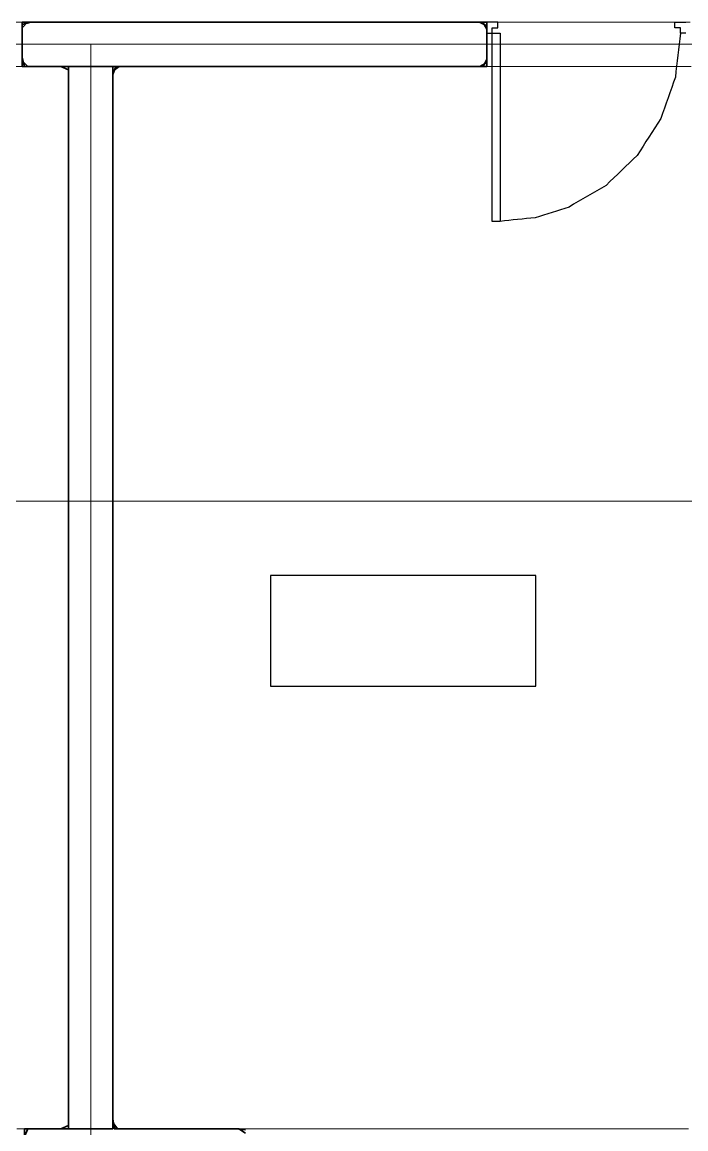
# Model space of a CAD drawing. Header units: metres. Extents: x -15 to 373, y -62 to 319.
# Drawn here: x 94.2 to 124.2, y 66.5 to 116.5 of the extents above; entities that cross this region are included whole.
import ezdxf

# ---------------------------------------------------------------- set-up
doc = ezdxf.new("R2010")
doc.units = ezdxf.units.M
for name, color, linetype in [('A-ANNO', 7, 'Continuous'), ('A-DOOR', 7, 'Continuous'), ('A-MAT', 7, 'Continuous'), ('A-WALL', 7, 'Continuous')]:
    doc.layers.add(name, color=color, linetype=linetype)

msp = doc.modelspace()

# ---------------------------------------------------------------- linework, layer by layer
at = {"linetype": 'Continuous', "lineweight": 25}
msp.add_lwpolyline([(105.432, 86.461), (117.432, 86.461), (117.432, 91.461), (105.432, 91.461), (105.432, 86.461)], close=True, dxfattribs=at)
at = {"layer": 'A-ANNO', "linetype": 'Continuous', "lineweight": 18, "true_color": 0x000000}
for p, q in [((20.207, 115.461), (280.686, 115.461)), ((97.307, 115.461), (97.307, 51.827)), ((43.31, 94.818), (293.307, 94.818))]:
    msp.add_line(p, q, dxfattribs=at)
at = {"layer": 'A-DOOR', "linetype": 'Continuous', "lineweight": 25, "true_color": 0x000000}
for points in [[(115.707, 116.461), (115.644, 116.461), (115.582, 116.461), (115.519, 116.461), (115.457, 116.461), (115.394, 116.461), (115.332, 116.461), (115.269, 116.461), (115.207, 116.461)], [(115.457, 116.211), (115.488, 116.211), (115.519, 116.211), (115.55, 116.211), (115.582, 116.211), (115.613, 116.211), (115.644, 116.211), (115.675, 116.211), (115.707, 116.211)], [(115.457, 115.961), (115.457, 115.992), (115.457, 116.023), (115.457, 116.054), (115.457, 116.086), (115.457, 116.117), (115.457, 116.148), (115.457, 116.179), (115.457, 116.211)], [(115.707, 116.211), (115.707, 116.242), (115.707, 116.273), (115.707, 116.304), (115.707, 116.336), (115.707, 116.367), (115.707, 116.398), (115.707, 116.429), (115.707, 116.461)], [(123.707, 116.461), (123.769, 116.461), (123.832, 116.461), (123.894, 116.461), (123.957, 116.461), (124.019, 116.461), (124.082, 116.461), (124.144, 116.461), (124.207, 116.461)], [(123.707, 116.211), (123.707, 116.242), (123.707, 116.273), (123.707, 116.304), (123.707, 116.336), (123.707, 116.367), (123.707, 116.398), (123.707, 116.429), (123.707, 116.461)], [(123.957, 116.211), (123.925, 116.211), (123.894, 116.211), (123.863, 116.211), (123.832, 116.211), (123.8, 116.211), (123.769, 116.211), (123.738, 116.211), (123.707, 116.211)], [(123.957, 115.961), (123.957, 115.992), (123.957, 116.023), (123.957, 116.054), (123.957, 116.086), (123.957, 116.117), (123.957, 116.148), (123.957, 116.179), (123.957, 116.211)], [(115.207, 115.961), (115.238, 115.961), (115.269, 115.961), (115.3, 115.961), (115.332, 115.961), (115.363, 115.961), (115.394, 115.961), (115.425, 115.961), (115.457, 115.961)], [(115.457, 107.461), (115.457, 107.961), (115.457, 108.461), (115.457, 108.961), (115.457, 109.461), (115.457, 109.961), (115.457, 110.461), (115.457, 110.961), (115.457, 111.461), (115.457, 111.961), (115.457, 112.461), (115.457, 112.961), (115.457, 113.461), (115.457, 113.961), (115.457, 114.461), (115.457, 114.961), (115.457, 115.461), (115.457, 115.961)], [(115.457, 115.961), (115.5, 115.961), (115.544, 115.961), (115.588, 115.961), (115.632, 115.961), (115.675, 115.961), (115.719, 115.961), (115.763, 115.961), (115.807, 115.961)], [(115.807, 115.961), (115.807, 115.461), (115.807, 114.961), (115.807, 114.461), (115.807, 113.961), (115.807, 113.461), (115.807, 112.961), (115.807, 112.461), (115.807, 111.961), (115.807, 111.461), (115.807, 110.961), (115.807, 110.461), (115.807, 109.961), (115.807, 109.461), (115.807, 108.961), (115.807, 108.461), (115.807, 107.961), (115.807, 107.461)], [(123.957, 115.961), (123.928, 115.713), (123.9, 115.465), (123.872, 115.217), (123.844, 114.969), (123.816, 114.72), (123.788, 114.472), (123.76, 114.224), (123.731, 113.976)], [(124.207, 115.961), (124.175, 115.961), (124.144, 115.961), (124.113, 115.961), (124.082, 115.961), (124.05, 115.961), (124.019, 115.961), (123.988, 115.961), (123.957, 115.961)], [(123.731, 113.976), (123.648, 113.742), (123.566, 113.508), (123.483, 113.273), (123.4, 113.039), (123.317, 112.805), (123.234, 112.57), (123.151, 112.336), (123.068, 112.102)], [(123.068, 112.102), (122.935, 111.894), (122.802, 111.686), (122.669, 111.479), (122.536, 111.271), (122.403, 111.063), (122.27, 110.856), (122.137, 110.648), (122.004, 110.44)], [(122.004, 110.44), (121.828, 110.271), (121.652, 110.101), (121.476, 109.932), (121.3, 109.762), (121.125, 109.593), (120.949, 109.423), (120.773, 109.254), (120.597, 109.084)], [(120.597, 109.084), (120.388, 108.962), (120.179, 108.84), (119.97, 108.718), (119.761, 108.596), (119.552, 108.474), (119.343, 108.352), (119.134, 108.23), (118.925, 108.108)], [(118.925, 108.108), (118.734, 108.047), (118.543, 107.987), (118.352, 107.926), (118.161, 107.866), (117.97, 107.805), (117.779, 107.745), (117.588, 107.684), (117.397, 107.624)], [(117.397, 107.624), (117.198, 107.604), (116.999, 107.583), (116.8, 107.563), (116.602, 107.542), (116.403, 107.522), (116.204, 107.501), (116.005, 107.481), (115.807, 107.461)], [(115.807, 107.461), (115.763, 107.461), (115.719, 107.461), (115.675, 107.461), (115.632, 107.461), (115.588, 107.461), (115.544, 107.461), (115.5, 107.461), (115.457, 107.461)]]:
    msp.add_lwpolyline(points, dxfattribs=at)
at = {"layer": 'A-MAT', "linetype": 'Continuous', "lineweight": 18, "true_color": 0x000000}
for points in [[(124.398, 116.461), (123.898, 116.461), (123.399, 116.461), (122.899, 116.461), (122.4, 116.461), (121.9, 116.461), (121.401, 116.461), (120.901, 116.461), (120.402, 116.461), (119.902, 116.461), (119.403, 116.461), (118.903, 116.461), (118.404, 116.461), (117.904, 116.461), (117.405, 116.461), (116.905, 116.461), (116.406, 116.461), (115.906, 116.461), (115.407, 116.461), (114.907, 116.461), (114.408, 116.461), (113.908, 116.461), (113.409, 116.461), (112.91, 116.461), (112.41, 116.461), (111.911, 116.461), (111.411, 116.461), (110.912, 116.461), (110.412, 116.461), (109.913, 116.461), (109.413, 116.461), (108.914, 116.461), (108.414, 116.461), (107.915, 116.461), (107.415, 116.461), (106.916, 116.461), (106.416, 116.461), (105.917, 116.461), (105.417, 116.461), (104.918, 116.461), (104.418, 116.461), (103.919, 116.461), (103.419, 116.461), (102.92, 116.461), (102.42, 116.461), (101.921, 116.461), (101.422, 116.461), (100.922, 116.461), (100.423, 116.461), (99.923, 116.461), (99.424, 116.461), (98.924, 116.461), (98.425, 116.461), (97.925, 116.461), (97.426, 116.461), (96.926, 116.461), (96.427, 116.461), (95.927, 116.461), (95.428, 116.461), (94.928, 116.461), (94.429, 116.461), (93.929, 116.461)], [(93.815, 114.461), (94.313, 114.461), (94.811, 114.461), (95.31, 114.461), (95.808, 114.461), (96.307, 114.461), (96.307, 114.461), (96.307, 113.962), (96.307, 113.464), (96.307, 112.966), (96.307, 112.467), (96.307, 111.969), (96.307, 111.47), (96.307, 110.972), (96.307, 110.474), (96.307, 109.975), (96.307, 109.477), (96.307, 108.979), (96.307, 108.48), (96.307, 107.982), (96.307, 107.484), (96.307, 106.985), (96.307, 106.487), (96.307, 105.989), (96.307, 105.49), (96.307, 104.992), (96.307, 104.493), (96.307, 103.995), (96.307, 103.497), (96.307, 102.998), (96.307, 102.5), (96.307, 102.002), (96.307, 101.503), (96.307, 101.005), (96.307, 100.507), (96.307, 100.008), (96.307, 99.51), (96.307, 99.011), (96.307, 98.513), (96.307, 98.015), (96.307, 97.516), (96.307, 97.018), (96.307, 96.52), (96.307, 96.021), (96.307, 95.523), (96.307, 95.025), (96.307, 94.526), (96.307, 94.028), (96.307, 93.53), (96.307, 93.031), (96.307, 92.533), (96.307, 92.034), (96.307, 91.536), (96.307, 91.038), (96.307, 90.539), (96.307, 90.041), (96.307, 89.543), (96.307, 89.044), (96.307, 88.546), (96.307, 88.048), (96.307, 87.549), (96.307, 87.051), (96.307, 86.552), (96.307, 86.054), (96.307, 85.556), (96.307, 85.057), (96.307, 84.559), (96.307, 84.061), (96.307, 83.562), (96.307, 83.064), (96.307, 82.566), (96.307, 82.067), (96.307, 81.569), (96.307, 81.07), (96.307, 80.572), (96.307, 80.074), (96.307, 79.575), (96.307, 79.077), (96.307, 78.579), (96.307, 78.08), (96.307, 77.582), (96.307, 77.084), (96.307, 76.585), (96.307, 76.087), (96.307, 75.589), (96.307, 75.09), (96.307, 74.592), (96.307, 74.093), (96.307, 73.595), (96.307, 73.097), (96.307, 72.598), (96.307, 72.1), (96.307, 71.602), (96.307, 71.103), (96.307, 70.605), (96.307, 70.107), (96.307, 69.608), (96.307, 69.11), (96.307, 68.611), (96.307, 68.113), (96.307, 67.615), (96.307, 67.116), (96.307, 66.618), (95.966, 66.461), (95.467, 66.461), (94.969, 66.461), (94.471, 66.461), (93.972, 66.461)], [(124.331, 66.461), (123.832, 66.461), (123.334, 66.461), (122.836, 66.461), (122.337, 66.461), (121.839, 66.461), (121.34, 66.461), (120.842, 66.461), (120.344, 66.461), (119.845, 66.461), (119.347, 66.461), (118.849, 66.461), (118.35, 66.461), (117.852, 66.461), (117.354, 66.461), (116.855, 66.461), (116.357, 66.461), (115.858, 66.461), (115.36, 66.461), (114.862, 66.461), (114.363, 66.461), (113.865, 66.461), (113.367, 66.461), (112.868, 66.461), (112.37, 66.461), (111.872, 66.461), (111.373, 66.461), (111.373, 66.461), (110.875, 66.461), (110.377, 66.461), (109.878, 66.461), (109.38, 66.461), (108.881, 66.461), (108.383, 66.461), (107.885, 66.461), (107.386, 66.461), (106.888, 66.461), (106.39, 66.461), (105.891, 66.461), (105.393, 66.461), (104.895, 66.461), (104.396, 66.461), (103.898, 66.461), (103.399, 66.461), (102.901, 66.461), (102.403, 66.461), (101.904, 66.461), (101.406, 66.461), (100.908, 66.461), (100.409, 66.461), (99.911, 66.461), (99.413, 66.461), (98.914, 66.461), (98.416, 66.461), (98.307, 66.85), (98.307, 67.348), (98.307, 67.846), (98.307, 68.345), (98.307, 68.843), (98.307, 69.342), (98.307, 69.84), (98.307, 70.338), (98.307, 70.837), (98.307, 71.335), (98.307, 71.833), (98.307, 72.332), (98.307, 72.83), (98.307, 73.328), (98.307, 73.827), (98.307, 74.325), (98.307, 74.823), (98.307, 75.322), (98.307, 75.82), (98.307, 76.319), (98.307, 76.817), (98.307, 77.315), (98.307, 77.814), (98.307, 78.312), (98.307, 78.81), (98.307, 79.309), (98.307, 79.807), (98.307, 80.305), (98.307, 80.804), (98.307, 81.302), (98.307, 81.801), (98.307, 82.299), (98.307, 82.797), (98.307, 83.296), (98.307, 83.794), (98.307, 84.292), (98.307, 84.791), (98.307, 85.289), (98.307, 85.787), (98.307, 86.286), (98.307, 86.784), (98.307, 87.283), (98.307, 87.781), (98.307, 88.279), (98.307, 88.778), (98.307, 89.276), (98.307, 89.774), (98.307, 90.273), (98.307, 90.771), (98.307, 91.269), (98.307, 91.768), (98.307, 92.266), (98.307, 92.764), (98.307, 93.263), (98.307, 93.761), (98.307, 94.26), (98.307, 94.758), (98.307, 95.256), (98.307, 95.755), (98.307, 96.253), (98.307, 96.751), (98.307, 97.25), (98.307, 97.748), (98.307, 98.246), (98.307, 98.745), (98.307, 99.243), (98.307, 99.742), (98.307, 100.24), (98.307, 100.738), (98.307, 101.237), (98.307, 101.735), (98.307, 102.233), (98.307, 102.732), (98.307, 103.23), (98.307, 103.728), (98.307, 104.227), (98.307, 104.725), (98.307, 105.223), (98.307, 105.722), (98.307, 106.22), (98.307, 106.719), (98.307, 107.217), (98.307, 107.715), (98.307, 108.214), (98.307, 108.712), (98.307, 109.21), (98.307, 109.709), (98.307, 110.207), (98.307, 110.705), (98.307, 111.204), (98.307, 111.702), (98.307, 112.201), (98.307, 112.699), (98.307, 113.197), (98.307, 113.696), (98.307, 114.194), (98.538, 114.461), (99.037, 114.461), (99.535, 114.461), (100.033, 114.461), (100.532, 114.461), (101.03, 114.461), (101.528, 114.461), (102.027, 114.461), (102.525, 114.461), (103.023, 114.461), (103.522, 114.461), (104.02, 114.461), (104.519, 114.461), (105.017, 114.461), (105.515, 114.461), (106.014, 114.461), (106.512, 114.461), (107.01, 114.461), (107.509, 114.461), (108.007, 114.461), (108.505, 114.461), (109.004, 114.461), (109.502, 114.461), (110.001, 114.461), (110.499, 114.461), (110.997, 114.461), (111.496, 114.461), (111.994, 114.461), (112.492, 114.461), (112.991, 114.461), (113.489, 114.461), (113.987, 114.461), (114.486, 114.461), (114.984, 114.461), (115.483, 114.461), (115.981, 114.461), (116.479, 114.461), (116.978, 114.461), (117.476, 114.461), (117.974, 114.461), (118.473, 114.461), (118.971, 114.461), (119.469, 114.461), (119.968, 114.461), (120.466, 114.461), (120.964, 114.461), (121.463, 114.461), (121.961, 114.461), (122.46, 114.461), (122.958, 114.461), (123.456, 114.461), (123.955, 114.461), (124.453, 114.461)]]:
    msp.add_lwpolyline(points, dxfattribs=at)
at = {"layer": 'A-WALL', "linetype": 'Continuous', "lineweight": 35, "true_color": 0x000000}
for points in [[(94.207, 114.461), (94.207, 114.711), (94.207, 114.961), (94.207, 115.211), (94.207, 115.461), (94.207, 115.711), (94.207, 115.961), (94.207, 116.211), (94.207, 116.461)], [(115.207, 116.461), (114.707, 116.461), (114.207, 116.461), (113.707, 116.461), (113.207, 116.461), (112.707, 116.461), (112.207, 116.461), (111.707, 116.461), (111.207, 116.461), (110.707, 116.461), (110.207, 116.461), (109.707, 116.461), (109.207, 116.461), (108.707, 116.461), (108.207, 116.461), (107.707, 116.461), (107.207, 116.461), (106.707, 116.461), (106.207, 116.461), (105.707, 116.461), (105.207, 116.461), (104.707, 116.461), (104.207, 116.461), (103.707, 116.461), (103.207, 116.461), (102.707, 116.461), (102.207, 116.461), (101.707, 116.461), (101.207, 116.461), (100.707, 116.461), (100.207, 116.461), (99.707, 116.461), (99.207, 116.461), (98.707, 116.461), (98.207, 116.461), (97.707, 116.461), (97.207, 116.461), (96.707, 116.461), (96.207, 116.461), (95.707, 116.461), (95.207, 116.461), (94.707, 116.461), (94.207, 116.461)], [(94.307, 66.116), (94.461, 66.461), (94.959, 66.461), (95.458, 66.461), (95.956, 66.461), (96.307, 66.609), (96.307, 67.107), (96.307, 67.606), (96.307, 68.104), (96.307, 68.603), (96.307, 69.101), (96.307, 69.599), (96.307, 70.098), (96.307, 70.596), (96.307, 71.095), (96.307, 71.593), (96.307, 72.092), (96.307, 72.59), (96.307, 73.089), (96.307, 73.587), (96.307, 74.086), (96.307, 74.584), (96.307, 75.083), (96.307, 75.581), (96.307, 76.079), (96.307, 76.578), (96.307, 77.076), (96.307, 77.575), (96.307, 78.073), (96.307, 78.572), (96.307, 79.07), (96.307, 79.569), (96.307, 80.067), (96.307, 80.566), (96.307, 81.064), (96.307, 81.563), (96.307, 82.061), (96.307, 82.559), (96.307, 83.058), (96.307, 83.556), (96.307, 84.055), (96.307, 84.553), (96.307, 85.052), (96.307, 85.55), (96.307, 86.049), (96.307, 86.547), (96.307, 87.046), (96.307, 87.544), (96.307, 88.043), (96.307, 88.541), (96.307, 89.039), (96.307, 89.538), (96.307, 90.036), (96.307, 90.535), (96.307, 91.033), (96.307, 91.532), (96.307, 92.03), (96.307, 92.529), (96.307, 93.027), (96.307, 93.526), (96.307, 94.024), (96.307, 94.523), (96.307, 95.021), (96.307, 95.519), (96.307, 96.018), (96.307, 96.516), (96.307, 97.015), (96.307, 97.513), (96.307, 98.012), (96.307, 98.51), (96.307, 99.009), (96.307, 99.507), (96.307, 100.006), (96.307, 100.504), (96.307, 101.003), (96.307, 101.501), (96.307, 101.999), (96.307, 102.498), (96.307, 102.996), (96.307, 103.495), (96.307, 103.993), (96.307, 104.492), (96.307, 104.99), (96.307, 105.489), (96.307, 105.987), (96.307, 106.486), (96.307, 106.984), (96.307, 107.483), (96.307, 107.981), (96.307, 108.479), (96.307, 108.978), (96.307, 109.476), (96.307, 109.975), (96.307, 110.473), (96.307, 110.972), (96.307, 111.47), (96.307, 111.969), (96.307, 112.467), (96.307, 112.966), (96.307, 113.464), (96.307, 113.963), (96.307, 114.461), (96.307, 114.461), (95.809, 114.461), (95.31, 114.461), (94.812, 114.461), (94.313, 114.461), (94.207, 114.853), (94.207, 115.352), (94.207, 115.85), (94.207, 116.349), (94.593, 116.461), (95.092, 116.461), (95.59, 116.461), (96.089, 116.461), (96.587, 116.461), (97.085, 116.461), (97.584, 116.461), (98.082, 116.461), (98.581, 116.461), (99.079, 116.461), (99.578, 116.461), (100.076, 116.461), (100.575, 116.461), (101.073, 116.461), (101.572, 116.461), (102.07, 116.461), (102.569, 116.461), (103.067, 116.461), (103.565, 116.461), (104.064, 116.461), (104.562, 116.461), (105.061, 116.461), (105.559, 116.461), (106.058, 116.461), (106.556, 116.461), (107.055, 116.461), (107.553, 116.461), (108.052, 116.461), (108.55, 116.461), (109.049, 116.461), (109.547, 116.461), (110.045, 116.461), (110.544, 116.461), (111.042, 116.461), (111.541, 116.461), (112.039, 116.461), (112.538, 116.461), (113.036, 116.461), (113.535, 116.461), (114.033, 116.461), (114.532, 116.461), (115.03, 116.461), (115.207, 116.139), (115.207, 115.641), (115.207, 115.143), (115.207, 114.644), (114.892, 114.461), (114.393, 114.461), (113.895, 114.461), (113.396, 114.461), (112.898, 114.461), (112.399, 114.461), (111.901, 114.461), (111.402, 114.461), (110.904, 114.461), (110.405, 114.461), (109.907, 114.461), (109.409, 114.461), (108.91, 114.461), (108.412, 114.461), (107.913, 114.461), (107.415, 114.461), (106.916, 114.461), (106.418, 114.461), (105.919, 114.461), (105.421, 114.461), (104.922, 114.461), (104.424, 114.461), (103.925, 114.461), (103.427, 114.461), (102.929, 114.461), (102.43, 114.461), (101.932, 114.461), (101.433, 114.461), (100.935, 114.461), (100.436, 114.461), (99.938, 114.461), (99.439, 114.461), (98.941, 114.461), (98.442, 114.461), (98.307, 114.098), (98.307, 113.599), (98.307, 113.101), (98.307, 112.603), (98.307, 112.104), (98.307, 111.606), (98.307, 111.107), (98.307, 110.609), (98.307, 110.11), (98.307, 109.612), (98.307, 109.113), (98.307, 108.615), (98.307, 108.116), (98.307, 107.618), (98.307, 107.119), (98.307, 106.621), (98.307, 106.123), (98.307, 105.624), (98.307, 105.126), (98.307, 104.627), (98.307, 104.129), (98.307, 103.63), (98.307, 103.132), (98.307, 102.633), (98.307, 102.135), (98.307, 101.636), (98.307, 101.138), (98.307, 100.639), (98.307, 100.141), (98.307, 99.643), (98.307, 99.144), (98.307, 98.646), (98.307, 98.147), (98.307, 97.649), (98.307, 97.15), (98.307, 96.652), (98.307, 96.153), (98.307, 95.655), (98.307, 95.156), (98.307, 94.658), (98.307, 94.159), (98.307, 93.661), (98.307, 93.163), (98.307, 92.664), (98.307, 92.166), (98.307, 91.667), (98.307, 91.169), (98.307, 90.67), (98.307, 90.172), (98.307, 89.673), (98.307, 89.175), (98.307, 88.676), (98.307, 88.178), (98.307, 87.679), (98.307, 87.181), (98.307, 86.683), (98.307, 86.184), (98.307, 85.686), (98.307, 85.187), (98.307, 84.689), (98.307, 84.19), (98.307, 83.692), (98.307, 83.193), (98.307, 82.695), (98.307, 82.196), (98.307, 81.698), (98.307, 81.199), (98.307, 80.701), (98.307, 80.203), (98.307, 79.704), (98.307, 79.206), (98.307, 78.707), (98.307, 78.209), (98.307, 77.71), (98.307, 77.212), (98.307, 76.713), (98.307, 76.215), (98.307, 75.716), (98.307, 75.218), (98.307, 74.719), (98.307, 74.221), (98.307, 73.723), (98.307, 73.224), (98.307, 72.726), (98.307, 72.227), (98.307, 71.729), (98.307, 71.23), (98.307, 70.732), (98.307, 70.233), (98.307, 69.735), (98.307, 69.236), (98.307, 68.738), (98.307, 68.239), (98.307, 67.741), (98.307, 67.243), (98.307, 66.744), (98.522, 66.461), (99.021, 66.461), (99.519, 66.461), (100.018, 66.461), (100.516, 66.461), (101.015, 66.461), (101.513, 66.461), (102.012, 66.461), (102.51, 66.461), (103.009, 66.461), (103.507, 66.461), (104.005, 66.461), (104.307, 66.264)], [(94.307, 65.969), (94.313, 66.461), (94.812, 66.461), (95.31, 66.461), (95.809, 66.461), (96.307, 66.461), (96.307, 66.461), (96.307, 66.959), (96.307, 67.458), (96.307, 67.956), (96.307, 68.455), (96.307, 68.953), (96.307, 69.452), (96.307, 69.95), (96.307, 70.449), (96.307, 70.947), (96.307, 71.446), (96.307, 71.944), (96.307, 72.443), (96.307, 72.941), (96.307, 73.439), (96.307, 73.938), (96.307, 74.436), (96.307, 74.935), (96.307, 75.433), (96.307, 75.932), (96.307, 76.43), (96.307, 76.929), (96.307, 77.427), (96.307, 77.926), (96.307, 78.424), (96.307, 78.923), (96.307, 79.421), (96.307, 79.919), (96.307, 80.418), (96.307, 80.916), (96.307, 81.415), (96.307, 81.913), (96.307, 82.412), (96.307, 82.91), (96.307, 83.409), (96.307, 83.907), (96.307, 84.406), (96.307, 84.904), (96.307, 85.403), (96.307, 85.901), (96.307, 86.399), (96.307, 86.898), (96.307, 87.396), (96.307, 87.895), (96.307, 88.393), (96.307, 88.892), (96.307, 89.39), (96.307, 89.889), (96.307, 90.387), (96.307, 90.886), (96.307, 91.384), (96.307, 91.883), (96.307, 92.381), (96.307, 92.879), (96.307, 93.378), (96.307, 93.876), (96.307, 94.375), (96.307, 94.873), (96.307, 95.372), (96.307, 95.87), (96.307, 96.369), (96.307, 96.867), (96.307, 97.366), (96.307, 97.864), (96.307, 98.363), (96.307, 98.861), (96.307, 99.359), (96.307, 99.858), (96.307, 100.356), (96.307, 100.855), (96.307, 101.353), (96.307, 101.852), (96.307, 102.35), (96.307, 102.849), (96.307, 103.347), (96.307, 103.846), (96.307, 104.344), (96.307, 104.843), (96.307, 105.341), (96.307, 105.839), (96.307, 106.338), (96.307, 106.836), (96.307, 107.335), (96.307, 107.833), (96.307, 108.332), (96.307, 108.83), (96.307, 109.329), (96.307, 109.827), (96.307, 110.326), (96.307, 110.824), (96.307, 111.323), (96.307, 111.821), (96.307, 112.319), (96.307, 112.818), (96.307, 113.316), (96.307, 113.815), (96.307, 114.313), (95.956, 114.461), (95.458, 114.461), (94.959, 114.461), (94.461, 114.461), (94.207, 114.706), (94.207, 115.204), (94.207, 115.703), (94.207, 116.201), (94.445, 116.461), (94.944, 116.461), (95.442, 116.461), (95.941, 116.461), (96.439, 116.461), (96.938, 116.461), (97.436, 116.461), (97.935, 116.461), (98.433, 116.461), (98.932, 116.461), (99.43, 116.461), (99.929, 116.461), (100.427, 116.461), (100.925, 116.461), (101.424, 116.461), (101.922, 116.461), (102.421, 116.461), (102.919, 116.461), (103.418, 116.461), (103.916, 116.461), (104.415, 116.461), (104.913, 116.461), (105.412, 116.461), (105.91, 116.461), (106.409, 116.461), (106.907, 116.461), (107.405, 116.461), (107.904, 116.461), (108.402, 116.461), (108.901, 116.461), (109.399, 116.461), (109.898, 116.461), (110.396, 116.461), (110.895, 116.461), (111.393, 116.461), (111.892, 116.461), (112.39, 116.461), (112.889, 116.461), (113.387, 116.461), (113.885, 116.461), (114.384, 116.461), (114.882, 116.461), (115.207, 116.287), (115.207, 115.789), (115.207, 115.29), (115.207, 114.792), (115.039, 114.461), (114.541, 114.461), (114.042, 114.461), (113.544, 114.461), (113.045, 114.461), (112.547, 114.461), (112.049, 114.461), (111.55, 114.461), (111.052, 114.461), (110.553, 114.461), (110.055, 114.461), (109.556, 114.461), (109.058, 114.461), (108.559, 114.461), (108.061, 114.461), (107.562, 114.461), (107.064, 114.461), (106.565, 114.461), (106.067, 114.461), (105.569, 114.461), (105.07, 114.461), (104.572, 114.461), (104.073, 114.461), (103.575, 114.461), (103.076, 114.461), (102.578, 114.461), (102.079, 114.461), (101.581, 114.461), (101.082, 114.461), (100.584, 114.461), (100.085, 114.461), (99.587, 114.461), (99.089, 114.461), (98.59, 114.461), (98.307, 114.246), (98.307, 113.747), (98.307, 113.249), (98.307, 112.75), (98.307, 112.252), (98.307, 111.753), (98.307, 111.255), (98.307, 110.756), (98.307, 110.258), (98.307, 109.759), (98.307, 109.261), (98.307, 108.763), (98.307, 108.264), (98.307, 107.766), (98.307, 107.267), (98.307, 106.769), (98.307, 106.27), (98.307, 105.772), (98.307, 105.273), (98.307, 104.775), (98.307, 104.276), (98.307, 103.778), (98.307, 103.279), (98.307, 102.781), (98.307, 102.283), (98.307, 101.784), (98.307, 101.286), (98.307, 100.787), (98.307, 100.289), (98.307, 99.79), (98.307, 99.292), (98.307, 98.793), (98.307, 98.295), (98.307, 97.796), (98.307, 97.298), (98.307, 96.799), (98.307, 96.301), (98.307, 95.803), (98.307, 95.304), (98.307, 94.806), (98.307, 94.307), (98.307, 93.809), (98.307, 93.31), (98.307, 92.812), (98.307, 92.313), (98.307, 91.815), (98.307, 91.316), (98.307, 90.818), (98.307, 90.319), (98.307, 89.821), (98.307, 89.323), (98.307, 88.824), (98.307, 88.326), (98.307, 87.827), (98.307, 87.329), (98.307, 86.83), (98.307, 86.332), (98.307, 85.833), (98.307, 85.335), (98.307, 84.836), (98.307, 84.338), (98.307, 83.839), (98.307, 83.341), (98.307, 82.843), (98.307, 82.344), (98.307, 81.846), (98.307, 81.347), (98.307, 80.849), (98.307, 80.35), (98.307, 79.852), (98.307, 79.353), (98.307, 78.855), (98.307, 78.356), (98.307, 77.858), (98.307, 77.359), (98.307, 76.861), (98.307, 76.363), (98.307, 75.864), (98.307, 75.366), (98.307, 74.867), (98.307, 74.369), (98.307, 73.87), (98.307, 73.372), (98.307, 72.873), (98.307, 72.375), (98.307, 71.876), (98.307, 71.378), (98.307, 70.879), (98.307, 70.381), (98.307, 69.883), (98.307, 69.384), (98.307, 68.886), (98.307, 68.387), (98.307, 67.889), (98.307, 67.39), (98.307, 66.892), (98.375, 66.461), (98.873, 66.461), (99.372, 66.461), (99.87, 66.461), (100.369, 66.461), (100.867, 66.461), (101.365, 66.461), (101.864, 66.461), (102.362, 66.461), (102.861, 66.461), (103.359, 66.461), (103.858, 66.461), (104.307, 66.412)], [(115.207, 116.461), (115.207, 116.211), (115.207, 115.961), (115.207, 115.711), (115.207, 115.461), (115.207, 115.211), (115.207, 114.961), (115.207, 114.711), (115.207, 114.461)], [(115.207, 114.461), (114.707, 114.461), (114.207, 114.461), (113.707, 114.461), (113.207, 114.461), (112.707, 114.461), (112.207, 114.461), (111.707, 114.461), (111.207, 114.461), (110.707, 114.461), (110.207, 114.461), (109.707, 114.461), (109.207, 114.461), (108.707, 114.461), (108.207, 114.461), (107.707, 114.461), (107.207, 114.461), (106.707, 114.461), (106.207, 114.461), (105.707, 114.461), (105.207, 114.461), (104.707, 114.461), (104.207, 114.461), (103.707, 114.461), (103.207, 114.461), (102.707, 114.461), (102.207, 114.461), (101.707, 114.461), (101.207, 114.461), (100.707, 114.461), (100.207, 114.461), (99.707, 114.461), (99.207, 114.461), (98.707, 114.461), (98.207, 114.461), (97.707, 114.461), (97.207, 114.461), (96.707, 114.461), (96.207, 114.461), (95.707, 114.461), (95.207, 114.461), (94.707, 114.461), (94.207, 114.461)], [(96.307, 114.461), (96.307, 113.961), (96.307, 113.461), (96.307, 112.961), (96.307, 112.461), (96.307, 111.961), (96.307, 111.461), (96.307, 110.961), (96.307, 110.461), (96.307, 109.961), (96.307, 109.461), (96.307, 108.961), (96.307, 108.461), (96.307, 107.961), (96.307, 107.461), (96.307, 106.961), (96.307, 106.461), (96.307, 105.961), (96.307, 105.461), (96.307, 104.961), (96.307, 104.461), (96.307, 103.961), (96.307, 103.461), (96.307, 102.961), (96.307, 102.461), (96.307, 101.961), (96.307, 101.461), (96.307, 100.961), (96.307, 100.461), (96.307, 99.961), (96.307, 99.461), (96.307, 98.961), (96.307, 98.461), (96.307, 97.961), (96.307, 97.461), (96.307, 96.961), (96.307, 96.461), (96.307, 95.961), (96.307, 95.461), (96.307, 94.961), (96.307, 94.461), (96.307, 93.961), (96.307, 93.461), (96.307, 92.961), (96.307, 92.461), (96.307, 91.961), (96.307, 91.461), (96.307, 90.961), (96.307, 90.461), (96.307, 89.961), (96.307, 89.461), (96.307, 88.961), (96.307, 88.461), (96.307, 87.961), (96.307, 87.461), (96.307, 86.961), (96.307, 86.461), (96.307, 85.961), (96.307, 85.461), (96.307, 84.961), (96.307, 84.461), (96.307, 83.961), (96.307, 83.461), (96.307, 82.961), (96.307, 82.461), (96.307, 81.961), (96.307, 81.461), (96.307, 80.961), (96.307, 80.461), (96.307, 79.961), (96.307, 79.461), (96.307, 78.961), (96.307, 78.461), (96.307, 77.961), (96.307, 77.461), (96.307, 76.961), (96.307, 76.461), (96.307, 75.961), (96.307, 75.461), (96.307, 74.961), (96.307, 74.461), (96.307, 73.961), (96.307, 73.461), (96.307, 72.961), (96.307, 72.461), (96.307, 71.961), (96.307, 71.461), (96.307, 70.961), (96.307, 70.461), (96.307, 69.961), (96.307, 69.461), (96.307, 68.961), (96.307, 68.461), (96.307, 67.961), (96.307, 67.461), (96.307, 66.961), (96.307, 66.461)], [(98.307, 114.461), (98.057, 114.461), (97.807, 114.461), (97.557, 114.461), (97.307, 114.461), (97.057, 114.461), (96.807, 114.461), (96.557, 114.461), (96.307, 114.461)], [(98.307, 66.461), (98.307, 66.961), (98.307, 67.461), (98.307, 67.961), (98.307, 68.461), (98.307, 68.961), (98.307, 69.461), (98.307, 69.961), (98.307, 70.461), (98.307, 70.961), (98.307, 71.461), (98.307, 71.961), (98.307, 72.461), (98.307, 72.961), (98.307, 73.461), (98.307, 73.961), (98.307, 74.461), (98.307, 74.961), (98.307, 75.461), (98.307, 75.961), (98.307, 76.461), (98.307, 76.961), (98.307, 77.461), (98.307, 77.961), (98.307, 78.461), (98.307, 78.961), (98.307, 79.461), (98.307, 79.961), (98.307, 80.461), (98.307, 80.961), (98.307, 81.461), (98.307, 81.961), (98.307, 82.461), (98.307, 82.961), (98.307, 83.461), (98.307, 83.961), (98.307, 84.461), (98.307, 84.961), (98.307, 85.461), (98.307, 85.961), (98.307, 86.461), (98.307, 86.961), (98.307, 87.461), (98.307, 87.961), (98.307, 88.461), (98.307, 88.961), (98.307, 89.461), (98.307, 89.961), (98.307, 90.461), (98.307, 90.961), (98.307, 91.461), (98.307, 91.961), (98.307, 92.461), (98.307, 92.961), (98.307, 93.461), (98.307, 93.961), (98.307, 94.461), (98.307, 94.961), (98.307, 95.461), (98.307, 95.961), (98.307, 96.461), (98.307, 96.961), (98.307, 97.461), (98.307, 97.961), (98.307, 98.461), (98.307, 98.961), (98.307, 99.461), (98.307, 99.961), (98.307, 100.461), (98.307, 100.961), (98.307, 101.461), (98.307, 101.961), (98.307, 102.461), (98.307, 102.961), (98.307, 103.461), (98.307, 103.961), (98.307, 104.461), (98.307, 104.961), (98.307, 105.461), (98.307, 105.961), (98.307, 106.461), (98.307, 106.961), (98.307, 107.461), (98.307, 107.961), (98.307, 108.461), (98.307, 108.961), (98.307, 109.461), (98.307, 109.961), (98.307, 110.461), (98.307, 110.961), (98.307, 111.461), (98.307, 111.961), (98.307, 112.461), (98.307, 112.961), (98.307, 113.461), (98.307, 113.961), (98.307, 114.461)], [(96.307, 66.461), (96.557, 66.461), (96.807, 66.461), (97.057, 66.461), (97.307, 66.461), (97.557, 66.461), (97.807, 66.461), (98.057, 66.461), (98.307, 66.461)]]:
    msp.add_lwpolyline(points, dxfattribs=at)

doc.saveas('drawing.dxf')
